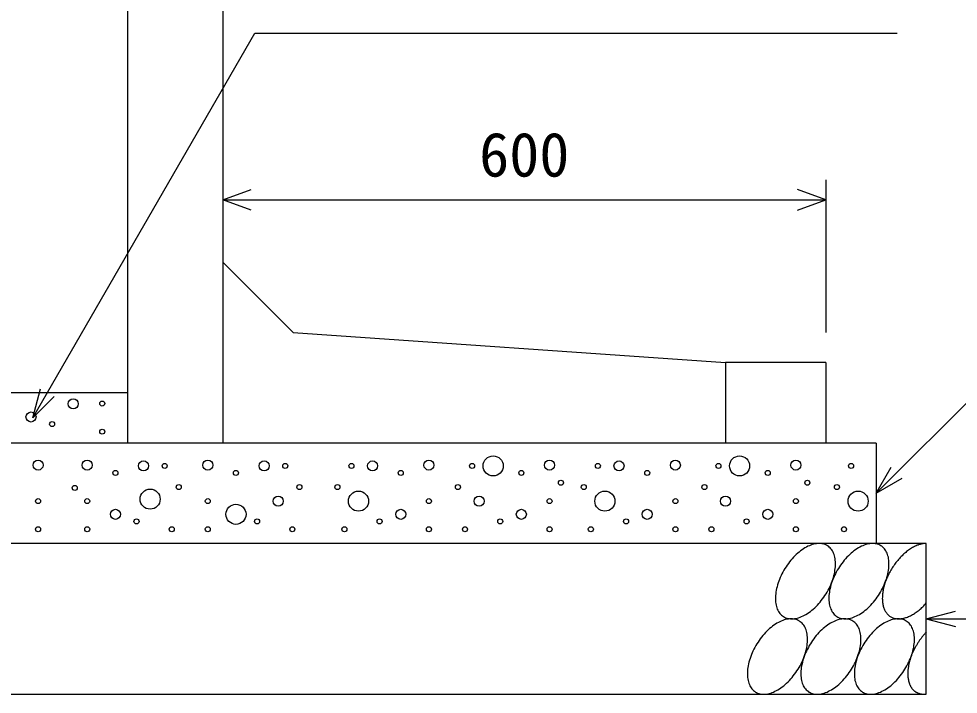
# Model space of a CAD drawing. Units: millimetres, scale not verified. Extents: x -16800 to 16800, y -5940 to 5940.
# Drawn here: x 11992 to 12927, y -1901 to -1229 of the extents above; entities that cross this region are included whole.
import ezdxf
from ezdxf.enums import TextEntityAlignment as Align

# ---------------------------------------------------------------- set-up
doc = ezdxf.new("R2010")
doc.units = ezdxf.units.MM
doc.header["$LTSCALE"] = 20
for name, color, linetype, lineweight in [('0-0_DIM', 7, 'Continuous', 25), ('0-2_HATCH', 6, 'Continuous', 25), ('0-5_OUTLINE', 3, 'Continuous', 25)]:
    doc.layers.add(name, color=color, linetype=linetype, lineweight=lineweight)
doc.styles.add('ＭＳ ゴシック', font='')
doc.styles.get('ＭＳ ゴシック').set_extended_font_data('MS Gothic')

msp = doc.modelspace()

# ---------------------------------------------------------------- linework, layer by layer
at = {"layer": '0-0_DIM'}
for p, q in [((12795, -1389.42), (12795, -1541.38)), ((12195, -1409.42), (12795, -1409.42)), ((13008.65, -1537.73), (12845, -1701.38)), ((12005.74, -1626.38), (12013.5, -1597.4)), ((12005.74, -1626.38), (12026.95, -1605.17)), ((12845, -1701.38), (12860, -1675.4)), ((12845, -1701.38), (12870.98, -1686.38)), ((12895, -1826.38), (12923.98, -1818.62)), ((12895, -1826.38), (13328.31, -1826.38)), ((12895, -1826.38), (12923.98, -1834.14))]:
    msp.add_line(p, q, dxfattribs=at)
for points in [[(12005.74, -1626.38), (12226.85, -1243.41), (12866.05, -1243.41)], [(12223.19, -1419.68), (12195, -1409.42), (12223.19, -1399.16)], [(12766.81, -1419.68), (12795, -1409.42), (12766.81, -1399.16)]]:
    msp.add_lwpolyline(points, dxfattribs=at)
at = {"layer": '0-2_HATCH'}
for points in [[(12796.5, -1753.61), (12795.5, -1753.01), (12794.4, -1752.51), (12793.3, -1752.11), (12792.1, -1751.81), (12790.9, -1751.61), (12789.7, -1751.41), (12788.4, -1751.41), (12787.1, -1751.41), (12785.7, -1751.61), (12784.3, -1751.81), (12782.9, -1752.11), (12781.5, -1752.51), (12780.1, -1753.01), (12778.6, -1753.61), (12777.2, -1754.21), (12775.7, -1755.01), (12774.2, -1755.81), (12772.8, -1756.71), (12771.3, -1757.71), (12769.8, -1758.81), (12768.4, -1759.91), (12767, -1761.11), (12765.6, -1762.41), (12764.2, -1763.71), (12762.8, -1765.11), (12761.5, -1766.61), (12760.2, -1768.11), (12758.9, -1769.61), (12757.7, -1771.21), (12756.5, -1772.91), (12755.4, -1774.51), (12754.3, -1776.31), (12753.2, -1778.01), (12752.2, -1779.81), (12751.3, -1781.61), (12750.4, -1783.41), (12749.6, -1785.21), (12748.8, -1787.11), (12748.1, -1788.91)], [(12803.9, -1765.11), (12803.6, -1763.71), (12803.2, -1762.41), (12802.7, -1761.11), (12802.2, -1759.91), (12801.5, -1758.81), (12800.9, -1757.71), (12800.1, -1756.71), (12799.3, -1755.81), (12798.4, -1755.01), (12797.5, -1754.21), (12796.5, -1753.61)], [(12849.7, -1753.61), (12848.7, -1753.01), (12847.6, -1752.51), (12846.5, -1752.11), (12845.3, -1751.81), (12844.1, -1751.61), (12842.9, -1751.41), (12841.6, -1751.41), (12840.3, -1751.41), (12838.9, -1751.61), (12837.5, -1751.81), (12836.1, -1752.11), (12834.7, -1752.51), (12833.3, -1753.01), (12831.8, -1753.61), (12830.4, -1754.21), (12828.9, -1755.01), (12827.4, -1755.81), (12826, -1756.71), (12824.5, -1757.71), (12823, -1758.81), (12821.6, -1759.91), (12820.2, -1761.11), (12818.8, -1762.41), (12817.4, -1763.71), (12816, -1765.11), (12814.7, -1766.61), (12813.4, -1768.11), (12812.1, -1769.61), (12810.9, -1771.21), (12809.7, -1772.91), (12808.6, -1774.51), (12807.5, -1776.31), (12806.4, -1778.01), (12805.4, -1779.81), (12804.5, -1781.61), (12803.6, -1783.41), (12802.8, -1785.21), (12802, -1787.11), (12801.3, -1788.91)], [(12857.2, -1765.11), (12856.8, -1763.71), (12856.4, -1762.41), (12855.9, -1761.11), (12855.4, -1759.91), (12854.7, -1758.81), (12854.1, -1757.71), (12853.3, -1756.71), (12852.5, -1755.81), (12851.6, -1755.01), (12850.7, -1754.21), (12849.7, -1753.61)], [(12895, -1751.41), (12894.1, -1751.41), (12893.3, -1751.51), (12892.4, -1751.51), (12891.5, -1751.71), (12890.6, -1751.81), (12889.7, -1752.01), (12888.8, -1752.31), (12887.8, -1752.51), (12886.9, -1752.91), (12885.9, -1753.21), (12885, -1753.61), (12884, -1754.01), (12883.1, -1754.51), (12882.1, -1755.01), (12881.2, -1755.51), (12880.2, -1756.11), (12879.2, -1756.71), (12878.3, -1757.31), (12877.3, -1758.01), (12876.4, -1758.71), (12875.4, -1759.41), (12874.5, -1760.21), (12873.6, -1760.91), (12872.7, -1761.81), (12871.7, -1762.61), (12870.8, -1763.51), (12869.9, -1764.41), (12869.1, -1765.31), (12868.2, -1766.21), (12867.3, -1767.21), (12866.5, -1768.21), (12865.7, -1769.21), (12864.8, -1770.31), (12864, -1771.31), (12863.3, -1772.41), (12862.5, -1773.51), (12861.8, -1774.61), (12861, -1775.71), (12860.3, -1776.81)], [(12770.8, -1824.21), (12772.3, -1823.51), (12773.8, -1822.81), (12775.2, -1822.01), (12776.7, -1821.11), (12778.2, -1820.11), (12779.6, -1819.01), (12781, -1817.91), (12782.5, -1816.71), (12783.9, -1815.41), (12785.3, -1814.11), (12786.6, -1812.71), (12788, -1811.21), (12789.3, -1809.71), (12790.5, -1808.21), (12791.8, -1806.61), (12792.9, -1804.91), (12794.1, -1803.21), (12795.2, -1801.51), (12796.2, -1799.81), (12797.2, -1798.01), (12798.2, -1796.21), (12799, -1794.41), (12799.9, -1792.61), (12800.6, -1790.71), (12801.3, -1788.91), (12802, -1787.11), (12802.5, -1785.21), (12803, -1783.41), (12803.5, -1781.61), (12803.8, -1779.81), (12804.1, -1778.01), (12804.4, -1776.31), (12804.5, -1774.51), (12804.6, -1772.91), (12804.6, -1771.21), (12804.6, -1769.61), (12804.4, -1768.11), (12804.2, -1766.61), (12803.9, -1765.11)], [(12824, -1824.21), (12825.5, -1823.51), (12827, -1822.81), (12828.4, -1822.01), (12829.9, -1821.11), (12831.4, -1820.11), (12832.8, -1819.01), (12834.3, -1817.91), (12835.7, -1816.71), (12837.1, -1815.41), (12838.5, -1814.11), (12839.8, -1812.71), (12841.2, -1811.21), (12842.5, -1809.71), (12843.7, -1808.21), (12845, -1806.61), (12846.1, -1804.91), (12847.3, -1803.21), (12848.4, -1801.51), (12849.4, -1799.81), (12850.4, -1798.01), (12851.4, -1796.21), (12852.2, -1794.41), (12853.1, -1792.61), (12853.8, -1790.71), (12854.5, -1788.91), (12855.2, -1787.11), (12855.7, -1785.21), (12856.3, -1783.41), (12856.7, -1781.61), (12857.1, -1779.81), (12857.4, -1778.01), (12857.6, -1776.31), (12857.7, -1774.51), (12857.8, -1772.91), (12857.8, -1771.21), (12857.8, -1769.61), (12857.6, -1768.11), (12857.4, -1766.61), (12857.2, -1765.11)], [(12860.3, -1776.81), (12859.7, -1778.01), (12859, -1779.11), (12858.4, -1780.31), (12857.8, -1781.51), (12857.2, -1782.61), (12856.6, -1783.81), (12856.1, -1785.01), (12855.6, -1786.21), (12855.1, -1787.41), (12854.6, -1788.61), (12854.2, -1789.81), (12853.8, -1791.01), (12853.4, -1792.21), (12853.1, -1793.41), (12852.8, -1794.61), (12852.5, -1795.81), (12852.2, -1797.01), (12852, -1798.21), (12851.8, -1799.31), (12851.6, -1800.51), (12851.5, -1801.61), (12851.4, -1802.71), (12851.3, -1803.81), (12851.3, -1804.91), (12851.2, -1806.01), (12851.3, -1807.11), (12851.3, -1808.11), (12851.4, -1809.11), (12851.5, -1810.11), (12851.6, -1811.11), (12851.8, -1812.11), (12852, -1813.01), (12852.2, -1813.91), (12852.5, -1814.81), (12852.8, -1815.71), (12853.1, -1816.51), (12853.4, -1817.31), (12853.8, -1818.11), (12854.2, -1818.81)], [(12748.1, -1788.91), (12747.5, -1790.71), (12746.9, -1792.61), (12746.4, -1794.41), (12746, -1796.21), (12745.6, -1798.01), (12745.3, -1799.81), (12745.1, -1801.51), (12744.9, -1803.21), (12744.8, -1804.91), (12744.8, -1806.61), (12744.9, -1808.21), (12745, -1809.71), (12745.2, -1811.21), (12745.5, -1812.71), (12745.8, -1814.11), (12746.3, -1815.41), (12746.7, -1816.71), (12747.3, -1817.91), (12747.9, -1819.01), (12748.6, -1820.11), (12749.3, -1821.11), (12750.1, -1822.01), (12751, -1822.81), (12751.9, -1823.51), (12752.9, -1824.21), (12753.9, -1824.81), (12755, -1825.31), (12756.1, -1825.71), (12757.3, -1826.01), (12758.5, -1826.21), (12759.8, -1826.31), (12761.1, -1826.41), (12762.4, -1826.31), (12763.7, -1826.21), (12765.1, -1826.01), (12766.5, -1825.71), (12767.9, -1825.31), (12769.4, -1824.81), (12770.8, -1824.21)], [(12801.3, -1788.91), (12800.7, -1790.71), (12800.1, -1792.61), (12799.6, -1794.41), (12799.2, -1796.21), (12798.8, -1798.01), (12798.5, -1799.81), (12798.3, -1801.51), (12798.1, -1803.21), (12798, -1804.91), (12798, -1806.61), (12798.1, -1808.21), (12798.2, -1809.71), (12798.4, -1811.21), (12798.7, -1812.71), (12799.1, -1814.11), (12799.5, -1815.41), (12800, -1816.71), (12800.5, -1817.91), (12801.1, -1819.01), (12801.8, -1820.11), (12802.5, -1821.11), (12803.4, -1822.01), (12804.2, -1822.81), (12805.1, -1823.51), (12806.1, -1824.21), (12807.1, -1824.81), (12808.2, -1825.31), (12809.4, -1825.71), (12810.5, -1826.01), (12811.7, -1826.21), (12813, -1826.31), (12814.3, -1826.41), (12815.6, -1826.31), (12817, -1826.21), (12818.3, -1826.01), (12819.7, -1825.71), (12821.2, -1825.31), (12822.6, -1824.81), (12824, -1824.21)], [(12885, -1819.81), (12885.9, -1819.11), (12886.9, -1818.41), (12887.8, -1817.61), (12888.8, -1816.81), (12889.7, -1816.01), (12890.6, -1815.11), (12891.5, -1814.31), (12892.4, -1813.41), (12893.3, -1812.41), (12894.1, -1811.51), (12895, -1810.51)], [(12854.2, -1818.81), (12854.6, -1819.51), (12855.1, -1820.21), (12855.6, -1820.81), (12856.1, -1821.41), (12856.6, -1822.01), (12857.2, -1822.61), (12857.8, -1823.11), (12858.4, -1823.61), (12859, -1824.01), (12859.7, -1824.41), (12860.3, -1824.81), (12861, -1825.11), (12861.8, -1825.41), (12862.5, -1825.71), (12863.3, -1825.91), (12864, -1826.11), (12864.8, -1826.21), (12865.7, -1826.31), (12866.5, -1826.41), (12867.3, -1826.41), (12868.2, -1826.41), (12869.1, -1826.31), (12869.9, -1826.21), (12870.8, -1826.11), (12871.7, -1825.91), (12872.7, -1825.71), (12873.6, -1825.51), (12874.5, -1825.21), (12875.4, -1824.91), (12876.4, -1824.61), (12877.3, -1824.21), (12878.3, -1823.71), (12879.2, -1823.31), (12880.2, -1822.81), (12881.2, -1822.21), (12882.1, -1821.71), (12883.1, -1821.11), (12884, -1820.41), (12885, -1819.81)], [(12768.7, -1828.61), (12767.6, -1828.01), (12766.5, -1827.51), (12765.4, -1827.11), (12764.2, -1826.81), (12763, -1826.61), (12761.8, -1826.41), (12760.5, -1826.41), (12759.2, -1826.41), (12757.8, -1826.61), (12756.4, -1826.81), (12755, -1827.11), (12753.6, -1827.51), (12752.2, -1828.01), (12750.7, -1828.61), (12749.3, -1829.21), (12747.8, -1830.01), (12746.3, -1830.81), (12744.9, -1831.71), (12743.4, -1832.71), (12742, -1833.81), (12740.5, -1834.91), (12739.1, -1836.11), (12737.7, -1837.41), (12736.3, -1838.71), (12734.9, -1840.11), (12733.6, -1841.51), (12732.3, -1843.01), (12731, -1844.61), (12729.8, -1846.21), (12728.6, -1847.81), (12727.5, -1849.51), (12726.4, -1851.21), (12725.3, -1853.01), (12724.3, -1854.81), (12723.4, -1856.61), (12722.5, -1858.41), (12721.7, -1860.21), (12720.9, -1862.01), (12720.2, -1863.91)], [(12776.1, -1840.11), (12775.7, -1838.71), (12775.3, -1837.41), (12774.8, -1836.11), (12774.3, -1834.91), (12773.6, -1833.81), (12773, -1832.71), (12772.2, -1831.71), (12771.4, -1830.81), (12770.5, -1830.01), (12769.6, -1829.21), (12768.7, -1828.61)], [(12821.9, -1828.61), (12820.8, -1828.01), (12819.7, -1827.51), (12818.6, -1827.11), (12817.5, -1826.81), (12816.2, -1826.61), (12815, -1826.41), (12813.7, -1826.41), (12812.4, -1826.41), (12811, -1826.61), (12809.6, -1826.81), (12808.2, -1827.11), (12806.8, -1827.51), (12805.4, -1828.01), (12803.9, -1828.61), (12802.5, -1829.21), (12801, -1830.01), (12799.5, -1830.81), (12798.1, -1831.71), (12796.6, -1832.71), (12795.2, -1833.81), (12793.7, -1834.91), (12792.3, -1836.11), (12790.9, -1837.41), (12789.5, -1838.71), (12788.1, -1840.11), (12786.8, -1841.51), (12785.5, -1843.01), (12784.2, -1844.61), (12783, -1846.21), (12781.8, -1847.81), (12780.7, -1849.51), (12779.6, -1851.21), (12778.5, -1853.01), (12777.6, -1854.81), (12776.6, -1856.61), (12775.7, -1858.41), (12774.9, -1860.21), (12774.1, -1862.01), (12773.4, -1863.91)], [(12829.3, -1840.11), (12828.9, -1838.71), (12828.5, -1837.41), (12828, -1836.11), (12827.5, -1834.91), (12826.9, -1833.81), (12826.2, -1832.71), (12825.4, -1831.71), (12824.6, -1830.81), (12823.8, -1830.01), (12822.8, -1829.21), (12821.9, -1828.61)], [(12875.1, -1828.61), (12874, -1828.01), (12873, -1827.51), (12871.8, -1827.11), (12870.7, -1826.81), (12869.4, -1826.61), (12868.2, -1826.41), (12866.9, -1826.41), (12865.6, -1826.41), (12864.2, -1826.61), (12862.9, -1826.81), (12861.5, -1827.11), (12860, -1827.51), (12858.6, -1828.01), (12857.1, -1828.61), (12855.7, -1829.21), (12854.2, -1830.01), (12852.8, -1830.81), (12851.3, -1831.71), (12849.8, -1832.71), (12848.4, -1833.81), (12846.9, -1834.91), (12845.5, -1836.11), (12844.1, -1837.41), (12842.7, -1838.71), (12841.3, -1840.11), (12840, -1841.51), (12838.7, -1843.01), (12837.5, -1844.61), (12836.2, -1846.21), (12835, -1847.81), (12833.9, -1849.51), (12832.8, -1851.21), (12831.8, -1853.01), (12830.8, -1854.81), (12829.8, -1856.61), (12828.9, -1858.41), (12828.1, -1860.21), (12827.4, -1862.01), (12826.6, -1863.91)], [(12882.5, -1840.11), (12882.1, -1838.71), (12881.7, -1837.41), (12881.2, -1836.11), (12880.7, -1834.91), (12880.1, -1833.81), (12879.4, -1832.71), (12878.6, -1831.71), (12877.8, -1830.81), (12877, -1830.01), (12876, -1829.21), (12875.1, -1828.61)], [(12742.9, -1899.21), (12744.4, -1898.51), (12745.9, -1897.81), (12747.3, -1897.01), (12748.8, -1896.01), (12750.3, -1895.11), (12751.7, -1894.01), (12753.2, -1892.91), (12754.6, -1891.71), (12756, -1890.41), (12757.4, -1889.11), (12758.7, -1887.71), (12760.1, -1886.21), (12761.4, -1884.71), (12762.6, -1883.21), (12763.9, -1881.61), (12765, -1879.91), (12766.2, -1878.21), (12767.3, -1876.51), (12768.3, -1874.81), (12769.3, -1873.01), (12770.3, -1871.21), (12771.1, -1869.41), (12772, -1867.61), (12772.7, -1865.71), (12773.4, -1863.91), (12774.1, -1862.01), (12774.6, -1860.21), (12775.2, -1858.41), (12775.6, -1856.61), (12776, -1854.81), (12776.3, -1853.01), (12776.5, -1851.31), (12776.6, -1849.51), (12776.7, -1847.91), (12776.7, -1846.21), (12776.7, -1844.61), (12776.5, -1843.11), (12776.3, -1841.51), (12776.1, -1840.11)], [(12796.2, -1899.21), (12797.6, -1898.51), (12799.1, -1897.81), (12800.5, -1897.01), (12802, -1896.01), (12803.5, -1895.11), (12804.9, -1894.01), (12806.4, -1892.91), (12807.8, -1891.71), (12809.2, -1890.41), (12810.6, -1889.11), (12811.9, -1887.71), (12813.3, -1886.21), (12814.6, -1884.71), (12815.8, -1883.21), (12817.1, -1881.61), (12818.3, -1879.91), (12819.4, -1878.21), (12820.5, -1876.51), (12821.5, -1874.81), (12822.5, -1873.01), (12823.5, -1871.21), (12824.4, -1869.41), (12825.2, -1867.61), (12825.9, -1865.71), (12826.6, -1863.91), (12827.3, -1862.01), (12827.9, -1860.21), (12828.4, -1858.41), (12828.8, -1856.61), (12829.2, -1854.81), (12829.5, -1853.01), (12829.7, -1851.31), (12829.8, -1849.51), (12829.9, -1847.91), (12829.9, -1846.21), (12829.9, -1844.61), (12829.7, -1843.11), (12829.5, -1841.51), (12829.3, -1840.11)], [(12849.4, -1899.21), (12850.8, -1898.51), (12852.3, -1897.81), (12853.8, -1897.01), (12855.2, -1896.01), (12856.7, -1895.11), (12858.1, -1894.01), (12859.6, -1892.91), (12861, -1891.71), (12862.4, -1890.41), (12863.8, -1889.11), (12865.2, -1887.71), (12866.5, -1886.21), (12867.8, -1884.71), (12869.1, -1883.21), (12870.3, -1881.61), (12871.5, -1879.91), (12872.6, -1878.21), (12873.7, -1876.51), (12874.7, -1874.81), (12875.7, -1873.01), (12876.7, -1871.21), (12877.6, -1869.41), (12878.4, -1867.61), (12879.2, -1865.71), (12879.9, -1863.91), (12880.5, -1862.01), (12881.1, -1860.21), (12881.6, -1858.41), (12882, -1856.61), (12882.4, -1854.81), (12882.7, -1853.01), (12882.9, -1851.31), (12883.1, -1849.51), (12883.1, -1847.91), (12883.2, -1846.21), (12883.1, -1844.61), (12883, -1843.11), (12882.8, -1841.51), (12882.5, -1840.11)], [(12895, -1839.61), (12894.5, -1840.21), (12894, -1840.71), (12893.5, -1841.21), (12893, -1841.81), (12892.5, -1842.41), (12892, -1842.91), (12891.5, -1843.51), (12891.1, -1844.11), (12890.6, -1844.71), (12890.1, -1845.31), (12889.7, -1845.91), (12889.2, -1846.51), (12888.8, -1847.11), (12888.3, -1847.71), (12887.9, -1848.31), (12887.5, -1849.01), (12887.1, -1849.61), (12886.6, -1850.21), (12886.2, -1850.91), (12885.8, -1851.51), (12885.4, -1852.21), (12885.1, -1852.91), (12884.7, -1853.51), (12884.3, -1854.21), (12883.9, -1854.81), (12883.6, -1855.51), (12883.2, -1856.21), (12882.9, -1856.91), (12882.5, -1857.51), (12882.2, -1858.21), (12881.9, -1858.91), (12881.6, -1859.61), (12881.3, -1860.31), (12881, -1861.01), (12880.7, -1861.71), (12880.4, -1862.31), (12880.2, -1863.01), (12879.9, -1863.71), (12879.7, -1864.41)], [(12720.2, -1863.91), (12719.6, -1865.71), (12719, -1867.61), (12718.5, -1869.41), (12718.1, -1871.21), (12717.7, -1873.01), (12717.4, -1874.81), (12717.2, -1876.51), (12717, -1878.21), (12716.9, -1879.91), (12716.9, -1881.61), (12717, -1883.21), (12717.1, -1884.71), (12717.3, -1886.21), (12717.6, -1887.71), (12718, -1889.11), (12718.4, -1890.41), (12718.9, -1891.71), (12719.4, -1892.91), (12720, -1894.01), (12720.7, -1895.11), (12721.5, -1896.01), (12722.3, -1897.01), (12723.1, -1897.81), (12724, -1898.51), (12725, -1899.21), (12726.1, -1899.81), (12727.1, -1900.31), (12728.3, -1900.71), (12729.4, -1901.01), (12730.6, -1901.21), (12731.9, -1901.31), (12733.2, -1901.41), (12734.5, -1901.31), (12735.9, -1901.21), (12737.2, -1901.01), (12738.6, -1900.71), (12740.1, -1900.31), (12741.5, -1899.81), (12742.9, -1899.21)], [(12773.4, -1863.91), (12772.8, -1865.71), (12772.2, -1867.61), (12771.7, -1869.41), (12771.3, -1871.21), (12770.9, -1873.01), (12770.6, -1874.81), (12770.4, -1876.51), (12770.2, -1878.21), (12770.2, -1879.91), (12770.1, -1881.61), (12770.2, -1883.21), (12770.3, -1884.71), (12770.5, -1886.21), (12770.8, -1887.71), (12771.2, -1889.11), (12771.6, -1890.41), (12772.1, -1891.71), (12772.6, -1892.91), (12773.2, -1894.01), (12773.9, -1895.11), (12774.7, -1896.01), (12775.5, -1897.01), (12776.3, -1897.81), (12777.3, -1898.51), (12778.2, -1899.21), (12779.3, -1899.81), (12780.3, -1900.31), (12781.5, -1900.71), (12782.6, -1901.01), (12783.9, -1901.21), (12785.1, -1901.31), (12786.4, -1901.41), (12787.7, -1901.31), (12789.1, -1901.21), (12790.4, -1901.01), (12791.8, -1900.71), (12793.3, -1900.31), (12794.7, -1899.81), (12796.2, -1899.21)], [(12826.6, -1863.91), (12826, -1865.71), (12825.4, -1867.61), (12824.9, -1869.41), (12824.5, -1871.21), (12824.1, -1873.01), (12823.8, -1874.81), (12823.6, -1876.51), (12823.5, -1878.21), (12823.4, -1879.91), (12823.4, -1881.61), (12823.4, -1883.21), (12823.5, -1884.71), (12823.8, -1886.21), (12824, -1887.71), (12824.4, -1889.11), (12824.8, -1890.41), (12825.3, -1891.71), (12825.8, -1892.91), (12826.4, -1894.01), (12827.1, -1895.11), (12827.9, -1896.01), (12828.7, -1897.01), (12829.5, -1897.81), (12830.5, -1898.51), (12831.4, -1899.21), (12832.5, -1899.81), (12833.5, -1900.31), (12834.7, -1900.71), (12835.8, -1901.01), (12837.1, -1901.21), (12838.3, -1901.31), (12839.6, -1901.41), (12840.9, -1901.31), (12842.3, -1901.21), (12843.7, -1901.01), (12845.1, -1900.71), (12846.5, -1900.31), (12847.9, -1899.81), (12849.4, -1899.21)], [(12879.7, -1864.41), (12879.4, -1865.11), (12879.2, -1865.81), (12879, -1866.51), (12878.8, -1867.21), (12878.6, -1867.91), (12878.4, -1868.51), (12878.2, -1869.21), (12878, -1869.91), (12877.8, -1870.61), (12877.7, -1871.31), (12877.5, -1871.91), (12877.4, -1872.61), (12877.3, -1873.31), (12877.2, -1873.91), (12877.1, -1874.61), (12877, -1875.31), (12876.9, -1875.91), (12876.8, -1876.61), (12876.7, -1877.21), (12876.7, -1877.91), (12876.6, -1878.51), (12876.6, -1879.11), (12876.6, -1879.81), (12876.6, -1880.41), (12876.6, -1881.01), (12876.6, -1881.61), (12876.6, -1882.21), (12876.6, -1882.81), (12876.6, -1883.41), (12876.7, -1884.01), (12876.7, -1884.61), (12876.8, -1885.11), (12876.9, -1885.71), (12877, -1886.31), (12877.1, -1886.81), (12877.2, -1887.41), (12877.3, -1887.91), (12877.4, -1888.41), (12877.5, -1888.91)], [(12877.5, -1888.91), (12877.7, -1889.41), (12877.8, -1889.91), (12878, -1890.41), (12878.2, -1890.91), (12878.4, -1891.41), (12878.6, -1891.91), (12878.8, -1892.31), (12879, -1892.81), (12879.2, -1893.21), (12879.4, -1893.61), (12879.7, -1894.01), (12879.9, -1894.41), (12880.2, -1894.81), (12880.4, -1895.21), (12880.7, -1895.61), (12881, -1896.01), (12881.3, -1896.31), (12881.6, -1896.61), (12881.9, -1897.01), (12882.2, -1897.31), (12882.5, -1897.61), (12882.9, -1897.91), (12883.2, -1898.21), (12883.6, -1898.51), (12883.9, -1898.71), (12884.3, -1899.01), (12884.7, -1899.21), (12885.1, -1899.41), (12885.4, -1899.61), (12885.8, -1899.81), (12886.2, -1900.01), (12886.6, -1900.21), (12887.1, -1900.41), (12887.5, -1900.51), (12887.9, -1900.71), (12888.3, -1900.81), (12888.8, -1900.91), (12889.2, -1901.01), (12889.7, -1901.11)], [(12889.7, -1901.11), (12890.1, -1901.21), (12890.6, -1901.21), (12891.1, -1901.31), (12891.5, -1901.31), (12892, -1901.41), (12892.5, -1901.41), (12893, -1901.41), (12893.5, -1901.41), (12894, -1901.31), (12894.5, -1901.31), (12895, -1901.31)]]:
    msp.add_lwpolyline(points, dxfattribs=at)
for centre, radius in [((12046.09, -1612.35), 5), ((12074.95, -1612.07), 2.5), ((12004.04, -1625.48), 5), ((12025.07, -1632.49), 2.5), ((12074.95, -1640.08), 2.5), ((12011.11, -1673.33), 5), ((12059.97, -1673.33), 5), ((12116.04, -1674.2), 5), ((12137.07, -1674.2), 2.5), ((12179.97, -1673.33), 5), ((12236.04, -1674.2), 5), ((12257.07, -1674.2), 2.5), ((12322.93, -1674.2), 2.5), ((12343.96, -1674.2), 5), ((12400.03, -1673.33), 5), ((12442.93, -1674.2), 2.5), ((12463.96, -1674.2), 10), ((12520.03, -1673.33), 5), ((12568.15, -1674.2), 2.5), ((12589.18, -1674.2), 5), ((12645.26, -1673.33), 5), ((12688.15, -1674.2), 2.5), ((12709.18, -1674.2), 10), ((12765.26, -1673.33), 5), ((12820.08, -1674.2), 2.5), ((12088.01, -1681.2), 2.5), ((12208.01, -1681.2), 2.5), ((12371.99, -1681.2), 2.5), ((12491.99, -1681.2), 2.5), ((12617.22, -1681.2), 2.5), ((12737.22, -1681.2), 2.5), ((12531.37, -1690.89), 2.5), ((12776.6, -1690.89), 2.5), ((12047.55, -1696.12), 2.5), ((12122.58, -1707.21), 10), ((12151.09, -1695.21), 2.5), ((12271.09, -1695.21), 2.5), ((12308.91, -1695.21), 2.5), ((12329.94, -1709.22), 10), ((12428.91, -1695.21), 2.5), ((12554.13, -1695.21), 2.5), ((12575.16, -1709.22), 10), ((12674.13, -1695.21), 2.5), ((12806.06, -1695.21), 2.5), ((12827.09, -1709.22), 10), ((12011.11, -1709.22), 2.5), ((12059.97, -1709.22), 2.5), ((12179.97, -1709.22), 2.5), ((12250.06, -1709.22), 5), ((12400.03, -1709.22), 2.5), ((12449.94, -1709.22), 5), ((12520.03, -1709.22), 2.5), ((12645.26, -1709.22), 2.5), ((12695.16, -1709.22), 5), ((12765.26, -1709.22), 2.5), ((12088.01, -1722.35), 5), ((12208.01, -1722.35), 10), ((12371.99, -1722.35), 5), ((12491.99, -1722.35), 5), ((12617.22, -1722.35), 5), ((12737.22, -1722.35), 5), ((12109.03, -1729.36), 2.5), ((12229.03, -1729.36), 2.5), ((12350.97, -1729.36), 2.5), ((12470.97, -1729.36), 2.5), ((12596.19, -1729.36), 2.5), ((12716.19, -1729.36), 2.5), ((12011.11, -1737.23), 2.5), ((12059.97, -1737.23), 2.5), ((12144.08, -1737.23), 2.5), ((12179.97, -1737.23), 2.5), ((12264.08, -1737.23), 2.5), ((12315.92, -1737.23), 2.5), ((12400.03, -1737.23), 2.5), ((12435.92, -1737.23), 2.5), ((12520.03, -1737.23), 2.5), ((12561.14, -1737.23), 2.5), ((12645.26, -1737.23), 2.5), ((12681.14, -1737.23), 2.5), ((12765.26, -1737.23), 2.5), ((12813.07, -1737.23), 2.5)]:
    msp.add_circle(centre, radius, dxfattribs=at)
at = {"layer": '0-5_OUTLINE'}
for p, q in [((12195, -410.88), (12195, -1651.38)), ((12100, -571.38), (12100, -1651.38)), ((12265, -1541.38), (12195, -1471.38)), ((12265, -1541.38), (12695, -1571.38)), ((12695, -1571.38), (12695, -1651.37)), ((12795, -1571.38), (12695, -1571.38)), ((12795, -1571.38), (12795, -1651.38)), ((12100, -1601.38), (11800, -1601.38)), ((12845, -1651.38), (11655, -1651.38)), ((12795, -1651.38), (12100, -1651.38)), ((12845, -1651.38), (12845, -1751.38)), ((12895, -1751.38), (11605, -1751.38))]:
    msp.add_line(p, q, dxfattribs=at)
msp.add_lwpolyline([(11605, -1901.38), (12895, -1901.38), (12895, -1751.38)], dxfattribs=at)

# ---------------------------------------------------------------- texts
at = {"layer": '0-0_DIM', "style": 'ＭＳ ゴシック'}
msp.add_text('600', height=43.99, dxfattribs=at).set_placement((12450, -1399.42), align=Align.BOTTOM_LEFT)

doc.saveas('drawing.dxf')
